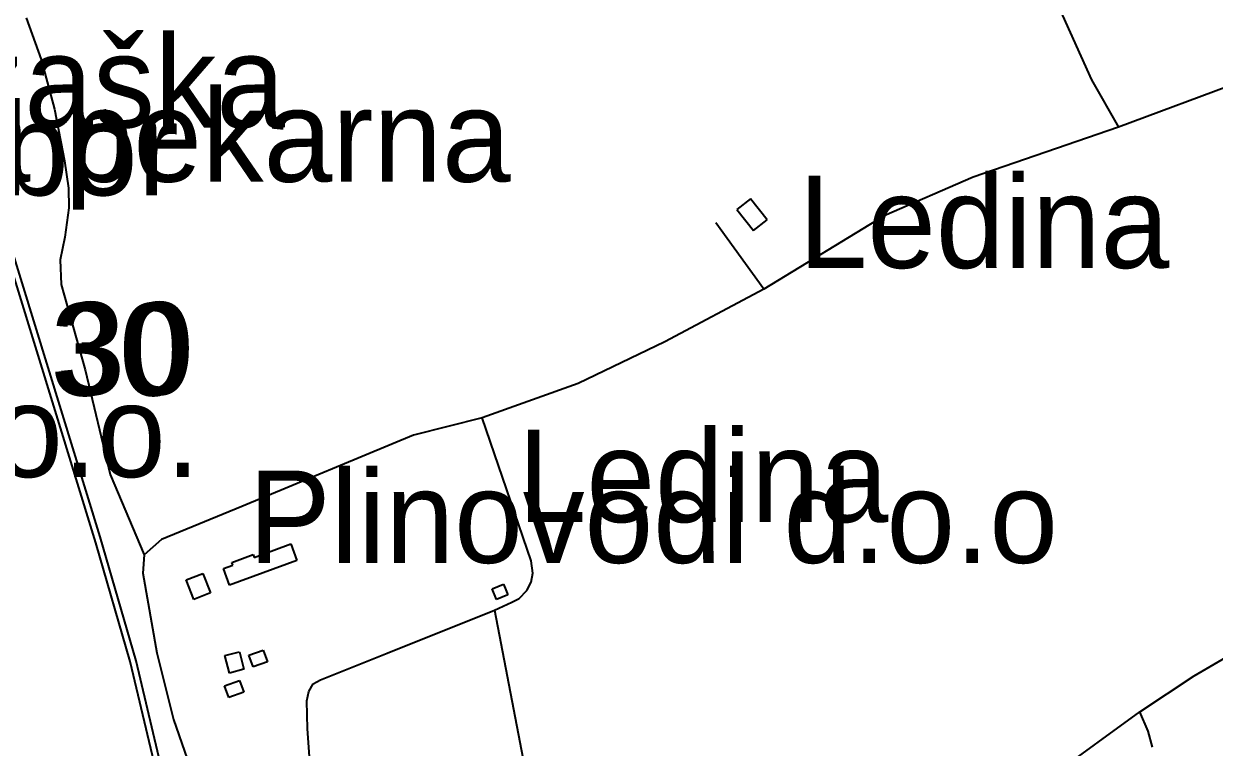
# Model space of a CAD drawing. Extents: x -8864 to 13231, y -7697 to 8949.
# Drawn here: x -1925 to -1124, y 3819 to 4305 of the extents above; entities that cross this region are included whole.
import ezdxf

# ---------------------------------------------------------------- set-up
doc = ezdxf.new("R2010")
doc.units = 0
for name, color, linetype in [('OSM_BUILDING_HOUSE', 9, 'CONTINUOUS'), ('OSM_BUILDING_YES', 9, 'CONTINUOUS'), ('OSM_HIGHWAY_RESIDENTIAL', 8, 'CONTINUOUS'), ('OSM_HIGHWAY_SERVICE', 8, 'CONTINUOUS'), ('OSM_HIGHWAY_TRACK', 8, 'CONTINUOUS'), ('OSM_HIGHWAY_UNCLASSIFIED', 8, 'CONTINUOUS'), ('OSM_LABELS', 8, 'CONTINUOUS'), ('OSM_RAILWAY_RAIL', 5, 'CONTINUOUS')]:
    doc.layers.add(name, color=color, linetype=linetype)

msp = doc.modelspace()

# ---------------------------------------------------------------- linework, layer by layer
at = {"layer": 'OSM_BUILDING_HOUSE'}
for p, q in [((-1769.778142, 3946.263469), (-1745.069104, 3955.281377)), ((-1745.069104, 3955.281377), (-1741.003254, 3944.150765)), ((-1784.693917, 3942.883143), (-1770.444299, 3948.087065)), ((-1770.444299, 3948.087065), (-1769.778142, 3946.263469)), ((-1790.321789, 3938.768931), (-1784.027761, 3941.059546)), ((-1786.255939, 3927.638318), (-1790.321789, 3938.768931)), ((-1741.003254, 3944.150765), (-1786.255939, 3927.638318)), ((-1784.027761, 3941.059546), (-1784.693917, 3942.883143)), ((-1609.594358, 3925.136433), (-1601.990988, 3928.216532)), ((-1606.677053, 3917.95324), (-1609.594358, 3925.136433)), ((-1601.990988, 3928.216532), (-1600.459594, 3924.447024)), ((-1600.459594, 3924.447024), (-1599.073683, 3921.03334)), ((-1599.073683, 3921.03334), (-1606.677053, 3917.95324)), ((-1789.402953, 3880.347116), (-1779.647975, 3882.904599)), ((-1779.647975, 3882.904599), (-1776.539246, 3871.129057)), ((-1786.294224, 3868.560454), (-1789.402953, 3880.347116)), ((-1776.539246, 3871.129057), (-1786.294224, 3868.560454))]:
    msp.add_line(p, q, dxfattribs=at)
at = {"layer": 'OSM_BUILDING_YES'}
for p, q in [((-1435.964936, 4187.245114), (-1445.168612, 4180.050802)), ((-1424.778105, 4172.945446), (-1435.964936, 4187.245114)), ((-1445.168612, 4180.050802), (-1433.981781, 4165.751134)), ((-1433.981781, 4165.751134), (-1424.778105, 4172.945446)), ((-1815.436647, 3931.11872), (-1804.242158, 3935.4998)), ((-1810.306478, 3917.986599), (-1815.436647, 3931.11872)), ((-1804.242158, 3935.4998), (-1799.104332, 3922.356559)), ((-1799.104332, 3922.356559), (-1810.306478, 3917.986599)), ((-1773.246749, 3880.458311), (-1763.598969, 3883.938712)), ((-1763.598969, 3883.938712), (-1760.758233, 3876.09947)), ((-1770.413671, 3872.619069), (-1773.246749, 3880.458311)), ((-1760.758233, 3876.09947), (-1770.413671, 3872.619069)), ((-1789.602034, 3859.920608), (-1779.540777, 3863.61228)), ((-1786.723014, 3852.070246), (-1789.602034, 3859.920608)), ((-1779.540777, 3863.61228), (-1776.6541, 3855.761918)), ((-1776.6541, 3855.761918), (-1786.723014, 3852.070246))]:
    msp.add_line(p, q, dxfattribs=at)
at = {"layer": 'OSM_HIGHWAY_RESIDENTIAL'}
msp.add_line((-815.911269, 4373.785723), (-1188.545307, 4235.336919), dxfattribs=at)
at = {"layer": 'OSM_HIGHWAY_SERVICE'}
for p, q in [((-1426.998625, 4126.39925), (-1459.203836, 4170.910579)), ((-1680.260522, 3881.926084), (-1608.009365, 3910.703331)), ((-1608.009365, 3910.703331), (-1581.363114, 3771.865346)), ((-1725.138015, 3864.012581), (-1680.260522, 3881.926084)), ((-1733.047664, 3856.206698), (-1730.046132, 3861.210469)), ((-1730.046132, 3861.210469), (-1725.138015, 3864.012581)), ((-1734.349348, 3849.79075), (-1733.047664, 3856.206698)), ((-1733.729134, 3831.021047), (-1734.349348, 3849.79075)), ((-1727.634187, 3743.955419), (-1733.729134, 3831.021047))]:
    msp.add_line(p, q, dxfattribs=at)
at = {"layer": 'OSM_HIGHWAY_TRACK'}
for p, q in [((-1168.621874, 3829.442079), (-1174.272717, 3842.451885)), ((-1165.673941, 3818.734007), (-1168.621874, 3829.442079))]:
    msp.add_line(p, q, dxfattribs=at)
at = {"layer": 'OSM_HIGHWAY_UNCLASSIFIED'}
for p, q in [((-1228.208404, 4314.88577), (-1206.79952, 4267.160907)), ((-1922.994086, 4308.75893), (-1912.894544, 4280.682211)), ((-1912.894544, 4280.682211), (-1903.859321, 4247.412688)), ((-1206.79952, 4267.160907), (-1188.545307, 4235.336919)), ((-1903.859321, 4247.412688), (-1897.182444, 4212.597557)), ((-1188.545307, 4235.336919), (-1286.386053, 4201.78941)), ((-1897.182444, 4212.597557), (-1894.471877, 4194.205916)), ((-1286.386053, 4201.78941), (-1346.110408, 4175.803156)), ((-1894.471877, 4194.205916), (-1894.372337, 4181.129393)), ((-1894.372337, 4181.129393), (-1897.06759, 4161.303337)), ((-1346.110408, 4175.803156), (-1426.998625, 4126.39925)), ((-1897.06759, 4161.303337), (-1900.12272, 4146.136349)), ((-1900.12272, 4146.136349), (-1899.448907, 4129.6795)), ((-1899.448907, 4129.6795), (-1883.246761, 4072.336276)), ((-1426.998625, 4126.39925), (-1493.514712, 4090.994785)), ((-1493.514712, 4090.994785), (-1551.784244, 4063.040381)), ((-1883.246761, 4072.336276), (-1866.455029, 4001.927649)), ((-1551.784244, 4063.040381), (-1616.455002, 4040.03415)), ((-1616.455002, 4040.03415), (-1662.657151, 4028.269727)), ((-1583.507065, 3943.839419), (-1616.455002, 4040.03415)), ((-1662.657151, 4028.269727), (-1778.040012, 3980.42255)), ((-1866.455029, 4001.927649), (-1843.56835, 3948.031468)), ((-1778.040012, 3980.42255), (-1832.090554, 3958.328118)), ((-1832.090554, 3958.328118), (-1843.56835, 3948.031468)), ((-1843.56835, 3948.031468), (-1844.548442, 3935.688831)), ((-1582.373834, 3935.622114), (-1583.507065, 3943.839419)), ((-1844.548442, 3935.688831), (-1835.046143, 3882.181832)), ((-1586.340144, 3924.013364), (-1583.507065, 3929.539752)), ((-1583.507065, 3929.539752), (-1582.373834, 3935.622114)), ((-1591.439685, 3918.631529), (-1586.340144, 3924.013364)), ((-1608.009365, 3910.703331), (-1596.439685, 3916.240838)), ((-1596.439685, 3916.240838), (-1591.439685, 3918.631529)), ((-1137.718349, 3866.792455), (-1058.162444, 3912.904991)), ((-1835.046143, 3882.181832), (-1823.981824, 3837.414755)), ((-1174.272717, 3842.451885), (-1137.718349, 3866.792455)), ((-1235.972571, 3797.673688), (-1174.272717, 3842.451885)), ((-1823.981824, 3837.414755), (-1795.413674, 3756.353653))]:
    msp.add_line(p, q, dxfattribs=at)
at = {"layer": 'OSM_RAILWAY_RAIL'}
for p, q in [((-1873.208475, 3960.073879), (-1953.545391, 4221.08173)), ((-1876.20235, 3955.937427), (-1956.462696, 4216.900801)), ((-1853.11659, 3876.232904), (-1876.20235, 3955.937427)), ((-1849.089024, 3876.655445), (-1873.208475, 3960.073879)), ((-1834.609696, 3798.919071), (-1853.11659, 3876.232904)), ((-1830.513218, 3798.629965), (-1849.089024, 3876.655445))]:
    msp.add_line(p, q, dxfattribs=at)

# ---------------------------------------------------------------- texts
at = {"layer": 'OSM_LABELS'}
for s, p in [('Shell - Maribor - Tržaška', (-2657.105001, 4235.003335)), ('Hlebčkova mala pekarna', (-2510.350965, 4198.613683)), ('MERKUR Maribor', (-2484.204586, 4189.503297)), ('Ledina', (-1403.646478, 4140.661986)), ('30', (-1906.654726, 4054.952135)), ('30', (-1902.62573, 4055.648054)), ('SELTRON d.o.o.', (-2428.584424, 4000.211204)), ('Ledina', (-1592.451279, 3969.952929)), ('Plinovodi d.o.o', (-1773.546222, 3942.544616))]:
    msp.add_text(s, height=62.042552, dxfattribs=at).set_placement(p)

doc.saveas('drawing.dxf')
